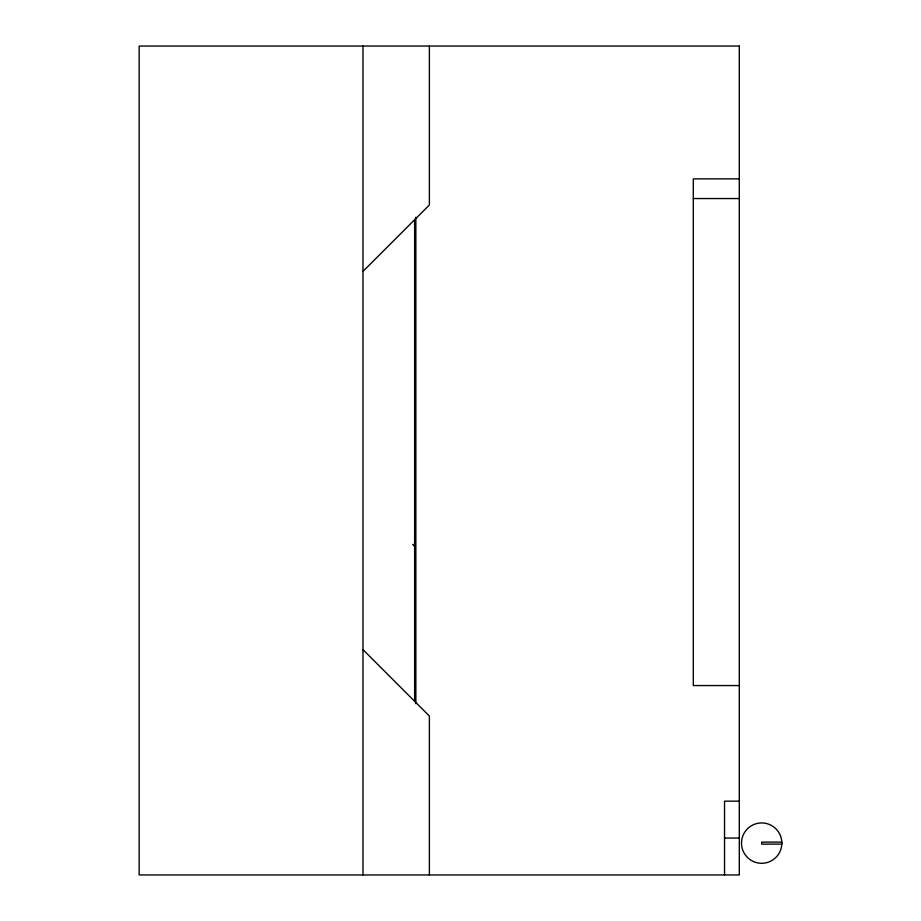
<?xml version="1.0" encoding="UTF-8"?>
<svg xmlns="http://www.w3.org/2000/svg" width="921" height="921" viewBox="0 0 921 921"><rect width="100%" height="100%" fill="white"/><g stroke="black" fill="none" stroke-linecap="round" stroke-linejoin="round"><path stroke-width="1.38" d="M362.978 271.396L429.382 204.98L429.382 46.05M739.298 178.87L693.294 178.87L693.294 685.558L739.298 685.558M693.294 198.545L739.298 198.545M739.298 801.166L724.539 801.166L724.539 874.95M724.539 838.052L739.298 838.052M781.791 842.105L761.679 842.105L761.679 844.12L781.791 844.12M412.654 544.357L414.623 546.326M362.978 649.627L429.382 716.043L429.382 874.95M415.855 217.298L415.855 703.702M414.623 219.739L414.623 701.284M362.978 46.05L362.978 874.95M781.848 843.118L781.676 845.743A20.17 20.17 0 0 1 750.834 860.133A20.17 20.17 0 0 1 750.834 826.102A20.17 20.17 0 0 1 781.676 840.482L781.848 843.118M739.298 46.05L139.152 46.05L139.152 874.95L739.298 874.95L739.298 46.05"/></g></svg>
